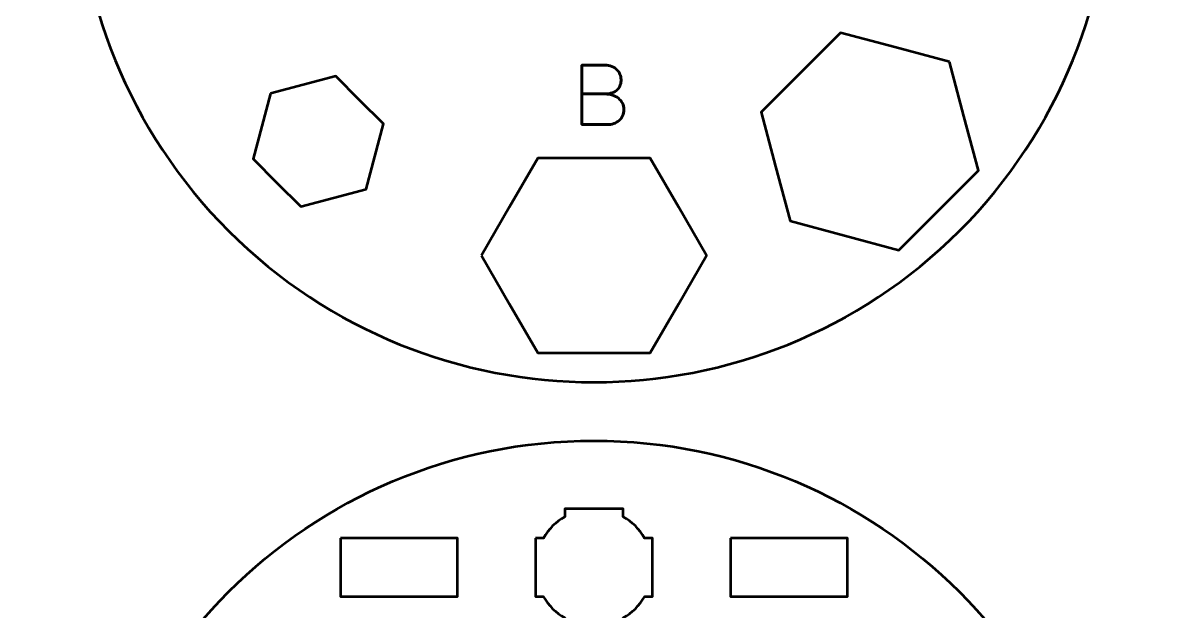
# Model space of a CAD drawing. Header units: centimetres. Extents: x -21 to 0, y -29.7 to 0.
# Drawn here: x -17.33 to -11.47, y -23.87 to -20.86 of the extents above; entities that cross this region are included whole.
import ezdxf

# ---------------------------------------------------------------- set-up
doc = ezdxf.new("R2010")
doc.units = ezdxf.units.CM
doc.header["$MEASUREMENT"] = 0
doc.layers.add('Layer 1', color=7, linetype='Continuous')

msp = doc.modelspace()

# ---------------------------------------------------------------- linework, layer by layer
at = {"layer": 'Layer 1', "color": 3, "lineweight": 53}
msp.add_ellipse((-14.40005, -25.64994), major_axis=(0, 2.65), ratio=1, dxfattribs=at)
at = {"layer": 'Layer 1', "color": 1, "lineweight": 53}
msp.add_open_spline([(-21.00003, -29.19995), (-21.00003, -29.19995), (-21.00003, -2.29992), (-21.00003, -2.29992), (-21.00003, -2.29992), (-21.00003, -2.21709), (-20.93286, -2.14992), (-20.85003, -2.14992), (-20.85003, -2.14992), (-20.7672, -2.14992), (-20.70003, -2.08275), (-20.70003, -1.99992), (-20.70003, -1.99992), (-20.70003, -1.91709), (-20.7672, -1.84992), (-20.85003, -1.84992), (-20.85003, -1.84992), (-20.93286, -1.84992), (-21.00003, -1.78275), (-21.00003, -1.69992), (-21.00003, -1.69992), (-21.00003, -1.61709), (-20.93286, -1.54992), (-20.85003, -1.54992), (-20.85003, -1.54992), (-20.7672, -1.54992), (-20.70003, -1.48275), (-20.70003, -1.39992), (-20.70003, -1.39992), (-20.70003, -1.31709), (-20.7672, -1.24992), (-20.85003, -1.24992), (-20.85003, -1.24992), (-20.93286, -1.24992), (-21.00003, -1.18275), (-21.00003, -1.09992), (-21.00003, -1.09992), (-21.00003, -1.09992), (-21.00003, -0.49992), (-21.00003, -0.49992), (-21.00003, -0.49992), (-21.00003, -0.22295), (-20.77694, 0.00004), (-20.49994, 0.00004), (-20.49994, 0.00004), (-20.49994, 0.00004), (-0.50008, 0.00004), (-0.50008, 0.00004), (-0.50008, 0.00004), (-0.22294, 0.00004), (0.00002, -0.22295), (0.00002, -0.49992), (0.00002, -0.49992), (0.00002, -0.49992), (0.00002, -29.19995), (0.00002, -29.19995), (0.00002, -29.19995), (0.00002, -29.47695), (-0.22294, -29.70004), (-0.50008, -29.70004), (-0.50008, -29.70004), (-0.50008, -29.70004), (-20.49994, -29.70004), (-20.49994, -29.70004), (-20.49994, -29.70004), (-20.77694, -29.70004), (-21.00003, -29.47695), (-21.00003, -29.19995)], degree=3, knots=[0, 0, 0, 0, 0.0588235, 0.0588235, 0.0588235, 0.0588235, 0.1176471, 0.1176471, 0.1176471, 0.1176471, 0.1764706, 0.1764706, 0.1764706, 0.1764706, 0.2352941, 0.2352941, 0.2352941, 0.2352941, 0.2941176, 0.2941176, 0.2941176, 0.2941176, 0.3529412, 0.3529412, 0.3529412, 0.3529412, 0.4117647, 0.4117647, 0.4117647, 0.4117647, 0.4705882, 0.4705882, 0.4705882, 0.4705882, 0.5294118, 0.5294118, 0.5294118, 0.5294118, 0.5882353, 0.5882353, 0.5882353, 0.5882353, 0.6470588, 0.6470588, 0.6470588, 0.6470588, 0.7058824, 0.7058824, 0.7058824, 0.7058824, 0.7647059, 0.7647059, 0.7647059, 0.7647059, 0.8235294, 0.8235294, 0.8235294, 0.8235294, 0.8823529, 0.8823529, 0.8823529, 0.8823529, 0.9411765, 0.9411765, 0.9411765, 0.9411765, 1, 1, 1, 1], dxfattribs=at)
at = {"layer": 'Layer 1', "color": 3, "lineweight": 53}
for points in [[(-16.2738, -18.17608), (-15.83287, -17.73515), (-15.27507, -17.48229), (-14.7, -17.41718), (-14.7, -17.41718), (-14.7, -17.41718), (-14.7, -18.59992), (-14.7, -18.59992), (-14.7, -18.59992), (-14.7, -18.59992), (-14.54999, -18.59992), (-14.54999, -18.59992), (-14.54999, -18.59992), (-14.54999, -18.59992), (-14.54999, -18.99986), (-14.54999, -18.99986), (-14.54999, -18.99986), (-14.54999, -18.99986), (-14.67, -18.99986), (-14.67, -18.99986), (-14.67, -18.99986), (-14.67, -18.99986), (-14.67, -19.29986), (-14.67, -19.29986), (-14.67, -19.29986), (-14.67, -19.29986), (-14.54999, -19.29986), (-14.54999, -19.29986), (-14.54999, -19.29986), (-14.54999, -19.29986), (-14.54999, -19.67898), (-14.54999, -19.67898), (-14.54999, -19.67898), (-14.69656, -19.73833), (-14.79999, -19.88203), (-14.79999, -20.04986), (-14.79999, -20.04986), (-14.79999, -20.27074), (-14.62087, -20.44986), (-14.39999, -20.44986), (-14.39999, -20.44986), (-14.17911, -20.44986), (-13.99999, -20.27074), (-13.99999, -20.04986), (-13.99999, -20.04986), (-13.99999, -19.88203), (-14.10342, -19.73833), (-14.24999, -19.67898), (-14.24999, -19.67898), (-14.24999, -19.67898), (-14.24999, -19.29986), (-14.24999, -19.29986), (-14.24999, -19.29986), (-14.24999, -19.29986), (-14.13, -19.29986), (-14.13, -19.29986), (-14.13, -19.29986), (-14.13, -19.29986), (-14.13, -18.99986), (-14.13, -18.99986), (-14.13, -18.99986), (-14.13, -18.99986), (-14.24999, -18.99986), (-14.24999, -18.99986), (-14.24999, -18.99986), (-14.24999, -18.99986), (-14.24999, -18.59992), (-14.24999, -18.59992), (-14.24999, -18.59992), (-14.24999, -18.59992), (-14.1, -18.59992), (-14.1, -18.59992), (-14.1, -18.59992), (-14.1, -18.59992), (-14.1, -17.41716), (-14.1, -17.41716), (-14.1, -17.41716), (-13.52492, -17.48224), (-12.9671, -17.73515), (-12.52614, -18.17611), (-12.52614, -18.17611), (-11.49144, -19.21081), (-11.49144, -20.88905), (-12.52614, -21.92375), (-12.52614, -21.92375), (-13.56087, -22.95848), (-15.2391, -22.95848), (-16.2738, -21.92378), (-16.2738, -21.92378), (-17.30853, -20.88905), (-17.30853, -19.21081), (-16.2738, -18.17608)], [(-10.6738, -18.17608), (-10.23287, -17.73515), (-9.67507, -17.48229), (-9.1, -17.41718), (-9.1, -17.41718), (-9.1, -17.41718), (-9.1, -18.59992), (-9.1, -18.59992), (-9.1, -18.59992), (-9.1, -18.59992), (-8.94999, -18.59992), (-8.94999, -18.59992), (-8.94999, -18.59992), (-8.94999, -18.59992), (-8.94999, -18.99986), (-8.94999, -18.99986), (-8.94999, -18.99986), (-8.94999, -18.99986), (-9.07, -18.99986), (-9.07, -18.99986), (-9.07, -18.99986), (-9.07, -18.99986), (-9.07, -19.29986), (-9.07, -19.29986), (-9.07, -19.29986), (-9.07, -19.29986), (-8.94999, -19.29986), (-8.94999, -19.29986), (-8.94999, -19.29986), (-8.94999, -19.29986), (-8.94999, -19.67898), (-8.94999, -19.67898), (-8.94999, -19.67898), (-9.09656, -19.73833), (-9.19999, -19.88203), (-9.19999, -20.04986), (-9.19999, -20.04986), (-9.19999, -20.27074), (-9.02087, -20.44986), (-8.79999, -20.44986), (-8.79999, -20.44986), (-8.57911, -20.44986), (-8.39999, -20.27074), (-8.39999, -20.04986), (-8.39999, -20.04986), (-8.39999, -19.88203), (-8.50342, -19.73833), (-8.64999, -19.67898), (-8.64999, -19.67898), (-8.64999, -19.67898), (-8.64999, -19.29986), (-8.64999, -19.29986), (-8.64999, -19.29986), (-8.64999, -19.29986), (-8.53, -19.29986), (-8.53, -19.29986), (-8.53, -19.29986), (-8.53, -19.29986), (-8.53, -18.99986), (-8.53, -18.99986), (-8.53, -18.99986), (-8.53, -18.99986), (-8.64999, -18.99986), (-8.64999, -18.99986), (-8.64999, -18.99986), (-8.64999, -18.99986), (-8.64999, -18.59992), (-8.64999, -18.59992), (-8.64999, -18.59992), (-8.64999, -18.59992), (-8.5, -18.59992), (-8.5, -18.59992), (-8.5, -18.59992), (-8.5, -18.59992), (-8.5, -17.41716), (-8.5, -17.41716), (-8.5, -17.41716), (-7.92492, -17.48224), (-7.3671, -17.73515), (-6.92614, -18.17611), (-6.92614, -18.17611), (-5.89144, -19.21081), (-5.89144, -20.88905), (-6.92614, -21.92375), (-6.92614, -21.92375), (-7.96087, -22.95848), (-9.6391, -22.95848), (-10.6738, -21.92378), (-10.6738, -21.92378), (-11.70853, -20.88905), (-11.70853, -19.21081), (-10.6738, -18.17608)]]:
    msp.add_open_spline(points, degree=3, knots=[0, 0, 0, 0, 0.0434783, 0.0434783, 0.0434783, 0.0434783, 0.0869565, 0.0869565, 0.0869565, 0.0869565, 0.1304348, 0.1304348, 0.1304348, 0.1304348, 0.173913, 0.173913, 0.173913, 0.173913, 0.2173913, 0.2173913, 0.2173913, 0.2173913, 0.2608696, 0.2608696, 0.2608696, 0.2608696, 0.3043478, 0.3043478, 0.3043478, 0.3043478, 0.3478261, 0.3478261, 0.3478261, 0.3478261, 0.3913043, 0.3913043, 0.3913043, 0.3913043, 0.4347826, 0.4347826, 0.4347826, 0.4347826, 0.4782609, 0.4782609, 0.4782609, 0.4782609, 0.5217391, 0.5217391, 0.5217391, 0.5217391, 0.5652174, 0.5652174, 0.5652174, 0.5652174, 0.6086957, 0.6086957, 0.6086957, 0.6086957, 0.6521739, 0.6521739, 0.6521739, 0.6521739, 0.6956522, 0.6956522, 0.6956522, 0.6956522, 0.7391304, 0.7391304, 0.7391304, 0.7391304, 0.7826087, 0.7826087, 0.7826087, 0.7826087, 0.826087, 0.826087, 0.826087, 0.826087, 0.8695652, 0.8695652, 0.8695652, 0.8695652, 0.9130435, 0.9130435, 0.9130435, 0.9130435, 0.9565217, 0.9565217, 0.9565217, 0.9565217, 1, 1, 1, 1], dxfattribs=at)
at = {"layer": 'Layer 1', "lineweight": 53}
for points, knots in [([(-12.57753, -21.05589), (-12.57753, -21.05589), (-12.50282, -21.33473), (-12.50282, -21.33473), (-12.50282, -21.33473), (-12.50282, -21.33473), (-12.4281, -21.61357), (-12.4281, -21.61357), (-12.4281, -21.61357), (-12.4281, -21.61357), (-12.63223, -21.81769), (-12.63223, -21.81769), (-12.63223, -21.81769), (-12.63223, -21.81769), (-12.83635, -22.02182), (-12.83635, -22.02182), (-12.83635, -22.02182), (-12.83635, -22.02182), (-13.11519, -21.9471), (-13.11519, -21.9471), (-13.11519, -21.9471), (-13.11519, -21.9471), (-13.39403, -21.87239), (-13.39403, -21.87239), (-13.39403, -21.87239), (-13.39403, -21.87239), (-13.46874, -21.59355), (-13.46874, -21.59355), (-13.46874, -21.59355), (-13.46874, -21.59355), (-13.54346, -21.31471), (-13.54346, -21.31471), (-13.54346, -21.31471), (-13.54346, -21.31471), (-13.33934, -21.11058), (-13.33934, -21.11058), (-13.33934, -21.11058), (-13.33934, -21.11058), (-13.13521, -20.90646), (-13.13521, -20.90646), (-13.13521, -20.90646), (-13.13521, -20.90646), (-12.85637, -20.98118), (-12.85637, -20.98118), (-12.85637, -20.98118), (-12.85637, -20.98118), (-12.57753, -21.05589), (-12.57753, -21.05589)], [0, 0, 0, 0, 0.0833333, 0.0833333, 0.0833333, 0.0833333, 0.1666667, 0.1666667, 0.1666667, 0.1666667, 0.25, 0.25, 0.25, 0.25, 0.3333333, 0.3333333, 0.3333333, 0.3333333, 0.4166667, 0.4166667, 0.4166667, 0.4166667, 0.5, 0.5, 0.5, 0.5, 0.5833333, 0.5833333, 0.5833333, 0.5833333, 0.6666667, 0.6666667, 0.6666667, 0.6666667, 0.75, 0.75, 0.75, 0.75, 0.8333333, 0.8333333, 0.8333333, 0.8333333, 0.9166667, 0.9166667, 0.9166667, 0.9166667, 1, 1, 1, 1]), ([(-16.05915, -21.21918), (-16.05915, -21.21918), (-15.89185, -21.17435), (-15.89185, -21.17435), (-15.89185, -21.17435), (-15.89185, -21.17435), (-15.72455, -21.12952), (-15.72455, -21.12952), (-15.72455, -21.12952), (-15.72455, -21.12952), (-15.60207, -21.25199), (-15.60207, -21.25199), (-15.60207, -21.25199), (-15.60207, -21.25199), (-15.4796, -21.37447), (-15.4796, -21.37447), (-15.4796, -21.37447), (-15.4796, -21.37447), (-15.52443, -21.54177), (-15.52443, -21.54177), (-15.52443, -21.54177), (-15.52443, -21.54177), (-15.56926, -21.70907), (-15.56926, -21.70907), (-15.56926, -21.70907), (-15.56926, -21.70907), (-15.73656, -21.7539), (-15.73656, -21.7539), (-15.73656, -21.7539), (-15.73656, -21.7539), (-15.90386, -21.79873), (-15.90386, -21.79873), (-15.90386, -21.79873), (-15.90386, -21.79873), (-16.02634, -21.67626), (-16.02634, -21.67626), (-16.02634, -21.67626), (-16.02634, -21.67626), (-16.14881, -21.55378), (-16.14881, -21.55378), (-16.14881, -21.55378), (-16.14881, -21.55378), (-16.10398, -21.38648), (-16.10398, -21.38648), (-16.10398, -21.38648), (-16.10398, -21.38648), (-16.05915, -21.21918), (-16.05915, -21.21918)], [0, 0, 0, 0, 0.0833333, 0.0833333, 0.0833333, 0.0833333, 0.1666667, 0.1666667, 0.1666667, 0.1666667, 0.25, 0.25, 0.25, 0.25, 0.3333333, 0.3333333, 0.3333333, 0.3333333, 0.4166667, 0.4166667, 0.4166667, 0.4166667, 0.5, 0.5, 0.5, 0.5, 0.5833333, 0.5833333, 0.5833333, 0.5833333, 0.6666667, 0.6666667, 0.6666667, 0.6666667, 0.75, 0.75, 0.75, 0.75, 0.8333333, 0.8333333, 0.8333333, 0.8333333, 0.9166667, 0.9166667, 0.9166667, 0.9166667, 1, 1, 1, 1]), ([(-14.97735, -22.04992), (-14.97735, -22.04992), (-14.83301, -21.79993), (-14.83301, -21.79993), (-14.83301, -21.79993), (-14.83301, -21.79993), (-14.68867, -21.54992), (-14.68867, -21.54992), (-14.68867, -21.54992), (-14.68867, -21.54992), (-14.4, -21.54992), (-14.4, -21.54992), (-14.4, -21.54992), (-14.4, -21.54992), (-14.11132, -21.54992), (-14.11132, -21.54992), (-14.11132, -21.54992), (-14.11132, -21.54992), (-13.96698, -21.79993), (-13.96698, -21.79993), (-13.96698, -21.79993), (-13.96698, -21.79993), (-13.82265, -22.04992), (-13.82265, -22.04992), (-13.82265, -22.04992), (-13.82265, -22.04992), (-13.96698, -22.29992), (-13.96698, -22.29992), (-13.96698, -22.29992), (-13.96698, -22.29992), (-14.11132, -22.54992), (-14.11132, -22.54992), (-14.11132, -22.54992), (-14.11132, -22.54992), (-14.4, -22.54992), (-14.4, -22.54992), (-14.4, -22.54992), (-14.4, -22.54992), (-14.68867, -22.54992), (-14.68867, -22.54992), (-14.68867, -22.54992), (-14.68867, -22.54992), (-14.83301, -22.29992), (-14.83301, -22.29992), (-14.83301, -22.29992), (-14.83301, -22.29992), (-14.97735, -22.04992), (-14.97735, -22.04992)], [0, 0, 0, 0, 0.0833333, 0.0833333, 0.0833333, 0.0833333, 0.1666667, 0.1666667, 0.1666667, 0.1666667, 0.25, 0.25, 0.25, 0.25, 0.3333333, 0.3333333, 0.3333333, 0.3333333, 0.4166667, 0.4166667, 0.4166667, 0.4166667, 0.5, 0.5, 0.5, 0.5, 0.5833333, 0.5833333, 0.5833333, 0.5833333, 0.6666667, 0.6666667, 0.6666667, 0.6666667, 0.75, 0.75, 0.75, 0.75, 0.8333333, 0.8333333, 0.8333333, 0.8333333, 0.9166667, 0.9166667, 0.9166667, 0.9166667, 1, 1, 1, 1]), ([(-14.70005, -23.49988), (-14.70005, -23.49988), (-14.65985, -23.49988), (-14.65985, -23.49988), (-14.65985, -23.49988), (-14.63352, -23.45436), (-14.59556, -23.41643), (-14.55005, -23.3901), (-14.55005, -23.3901), (-14.55005, -23.3901), (-14.55005, -23.34988), (-14.55005, -23.34988), (-14.55005, -23.34988), (-14.55005, -23.34988), (-14.25005, -23.34988), (-14.25005, -23.34988), (-14.25005, -23.34988), (-14.25005, -23.34988), (-14.25005, -23.39007), (-14.25005, -23.39007), (-14.25005, -23.39007), (-14.20452, -23.4164), (-14.16653, -23.45435), (-14.14017, -23.49988), (-14.14017, -23.49988), (-14.14017, -23.49988), (-14.10005, -23.49988), (-14.10005, -23.49988), (-14.10005, -23.49988), (-14.10005, -23.49988), (-14.10005, -23.6453), (-14.10005, -23.6453), (-14.10005, -23.6453), (-14.10005, -23.6453), (-14.09999, -23.64995), (-14.09999, -23.64995), (-14.09999, -23.64995), (-14.09999, -23.64995), (-14.10005, -23.65459), (-14.10005, -23.65459), (-14.10005, -23.65459), (-14.10005, -23.65459), (-14.10005, -23.79988), (-14.10005, -23.79988), (-14.10005, -23.79988), (-14.10005, -23.79988), (-14.14012, -23.79988), (-14.14012, -23.79988), (-14.14012, -23.79988), (-14.16647, -23.84545), (-14.20447, -23.88346), (-14.25005, -23.90982), (-14.25005, -23.90982), (-14.25005, -23.90982), (-14.25005, -23.94988), (-14.25005, -23.94988), (-14.25005, -23.94988), (-14.25005, -23.94988), (-14.39333, -23.94988), (-14.39333, -23.94988), (-14.39333, -23.94988), (-14.39333, -23.94988), (-14.4, -23.94996), (-14.4, -23.94996), (-14.4, -23.94996), (-14.4, -23.94996), (-14.40668, -23.94988), (-14.40668, -23.94988), (-14.40668, -23.94988), (-14.40668, -23.94988), (-14.55005, -23.94988), (-14.55005, -23.94988), (-14.55005, -23.94988), (-14.55005, -23.94988), (-14.55005, -23.90978), (-14.55005, -23.90978), (-14.55005, -23.90978), (-14.59559, -23.88342), (-14.63357, -23.84543), (-14.6599, -23.79988), (-14.6599, -23.79988), (-14.6599, -23.79988), (-14.70005, -23.79988), (-14.70005, -23.79988), (-14.70005, -23.79988), (-14.70005, -23.79988), (-14.70005, -23.49988), (-14.70005, -23.49988)], [0, 0, 0, 0, 0.0454545, 0.0454545, 0.0454545, 0.0454545, 0.0909091, 0.0909091, 0.0909091, 0.0909091, 0.1363636, 0.1363636, 0.1363636, 0.1363636, 0.1818182, 0.1818182, 0.1818182, 0.1818182, 0.2272727, 0.2272727, 0.2272727, 0.2272727, 0.2727273, 0.2727273, 0.2727273, 0.2727273, 0.3181818, 0.3181818, 0.3181818, 0.3181818, 0.3636364, 0.3636364, 0.3636364, 0.3636364, 0.4090909, 0.4090909, 0.4090909, 0.4090909, 0.4545455, 0.4545455, 0.4545455, 0.4545455, 0.5, 0.5, 0.5, 0.5, 0.5454545, 0.5454545, 0.5454545, 0.5454545, 0.5909091, 0.5909091, 0.5909091, 0.5909091, 0.6363636, 0.6363636, 0.6363636, 0.6363636, 0.6818182, 0.6818182, 0.6818182, 0.6818182, 0.7272727, 0.7272727, 0.7272727, 0.7272727, 0.7727273, 0.7727273, 0.7727273, 0.7727273, 0.8181818, 0.8181818, 0.8181818, 0.8181818, 0.8636364, 0.8636364, 0.8636364, 0.8636364, 0.9090909, 0.9090909, 0.9090909, 0.9090909, 0.9545455, 0.9545455, 0.9545455, 0.9545455, 1, 1, 1, 1]), ([(-15.70004, -23.49987), (-15.70004, -23.49987), (-15.10003, -23.49987), (-15.10003, -23.49987), (-15.10003, -23.49987), (-15.10003, -23.49987), (-15.10003, -23.79987), (-15.10003, -23.79987), (-15.10003, -23.79987), (-15.10003, -23.79987), (-15.70004, -23.79987), (-15.70004, -23.79987), (-15.70004, -23.79987), (-15.70004, -23.79987), (-15.70004, -23.49987), (-15.70004, -23.49987)], [0, 0, 0, 0, 0.25, 0.25, 0.25, 0.25, 0.5, 0.5, 0.5, 0.5, 0.75, 0.75, 0.75, 0.75, 1, 1, 1, 1]), ([(-13.69997, -23.49987), (-13.69997, -23.49987), (-13.09997, -23.49987), (-13.09997, -23.49987), (-13.09997, -23.49987), (-13.09997, -23.49987), (-13.09997, -23.79987), (-13.09997, -23.79987), (-13.09997, -23.79987), (-13.09997, -23.79987), (-13.69997, -23.79987), (-13.69997, -23.79987), (-13.69997, -23.79987), (-13.69997, -23.79987), (-13.69997, -23.49987), (-13.69997, -23.49987)], [0, 0, 0, 0, 0.25, 0.25, 0.25, 0.25, 0.5, 0.5, 0.5, 0.5, 0.75, 0.75, 0.75, 0.75, 1, 1, 1, 1])]:
    msp.add_open_spline(points, degree=3, knots=knots, dxfattribs=at)
at = {"layer": 'Layer 1', "color": 5, "lineweight": 53}
msp.add_open_spline([(-14.46289, -21.22102), (-14.46289, -21.22102), (-14.34563, -21.22102), (-14.34563, -21.22102), (-14.34563, -21.22102), (-14.33039, -21.22095), (-14.31741, -21.21884), (-14.30647, -21.21467), (-14.30647, -21.21467), (-14.2956, -21.21058), (-14.28679, -21.20501), (-14.27994, -21.19802), (-14.27994, -21.19802), (-14.2731, -21.19104), (-14.26816, -21.18314), (-14.26505, -21.17439), (-14.26505, -21.17439), (-14.26202, -21.16571), (-14.26061, -21.15668), (-14.26096, -21.14737), (-14.26096, -21.14737), (-14.26139, -21.13805), (-14.26336, -21.12902), (-14.26689, -21.1202), (-14.26689, -21.1202), (-14.27035, -21.11138), (-14.27557, -21.10341), (-14.28241, -21.09628), (-14.28241, -21.09628), (-14.28925, -21.08916), (-14.29779, -21.08351), (-14.30816, -21.07935), (-14.30816, -21.07935), (-14.31854, -21.07512), (-14.33074, -21.07293), (-14.34478, -21.07286), (-14.34478, -21.07286), (-14.34478, -21.07286), (-14.46289, -21.07286), (-14.46289, -21.07286), (-14.46289, -21.07286), (-14.46289, -21.07286), (-14.46289, -21.37808), (-14.46289, -21.37808), (-14.46289, -21.37808), (-14.46289, -21.37808), (-14.33293, -21.37808), (-14.33293, -21.37808), (-14.33293, -21.37808), (-14.32079, -21.37808), (-14.3095, -21.37632), (-14.29906, -21.37286), (-14.29906, -21.37286), (-14.28862, -21.36933), (-14.27952, -21.36432), (-14.27162, -21.35762), (-14.27162, -21.35762), (-14.26378, -21.35099), (-14.25765, -21.34294), (-14.25327, -21.33342), (-14.25327, -21.33342), (-14.2489, -21.32389), (-14.24664, -21.3131), (-14.24657, -21.30103), (-14.24657, -21.30103), (-14.24685, -21.2889), (-14.24939, -21.27796), (-14.25426, -21.26816), (-14.25426, -21.26816), (-14.25913, -21.25835), (-14.2659, -21.24995), (-14.27465, -21.2429), (-14.27465, -21.2429), (-14.2834, -21.23591), (-14.29384, -21.23048), (-14.30584, -21.22674), (-14.30584, -21.22674), (-14.31783, -21.223), (-14.33109, -21.2211), (-14.34563, -21.22102), (-14.34563, -21.22102), (-14.33109, -21.2211), (-14.31783, -21.223), (-14.30584, -21.22674), (-14.30584, -21.22674), (-14.29384, -21.23048), (-14.2834, -21.23591), (-14.27465, -21.2429), (-14.27465, -21.2429), (-14.2659, -21.24995), (-14.25913, -21.25835), (-14.25426, -21.26816), (-14.25426, -21.26816), (-14.24939, -21.27796), (-14.24685, -21.2889), (-14.24657, -21.30103), (-14.24657, -21.30103), (-14.24664, -21.3131), (-14.2489, -21.32389), (-14.25327, -21.33342), (-14.25327, -21.33342), (-14.25765, -21.34294), (-14.26378, -21.35099), (-14.27162, -21.35762), (-14.27162, -21.35762), (-14.27952, -21.36432), (-14.28862, -21.36933), (-14.29906, -21.37286), (-14.29906, -21.37286), (-14.3095, -21.37632), (-14.32079, -21.37808), (-14.33293, -21.37808), (-14.33293, -21.37808), (-14.33293, -21.37808), (-14.46289, -21.37808), (-14.46289, -21.37808), (-14.46289, -21.37808), (-14.46289, -21.37808), (-14.46289, -21.07286), (-14.46289, -21.07286), (-14.46289, -21.07286), (-14.46289, -21.07286), (-14.34478, -21.07286), (-14.34478, -21.07286), (-14.34478, -21.07286), (-14.33074, -21.07293), (-14.31854, -21.07512), (-14.30816, -21.07935), (-14.30816, -21.07935), (-14.29779, -21.08351), (-14.28925, -21.08916), (-14.28241, -21.09628), (-14.28241, -21.09628), (-14.27557, -21.10341), (-14.27035, -21.11138), (-14.26689, -21.1202), (-14.26689, -21.1202), (-14.26336, -21.12902), (-14.26139, -21.13805), (-14.26096, -21.14737), (-14.26096, -21.14737), (-14.26061, -21.15668), (-14.26202, -21.16571), (-14.26505, -21.17439), (-14.26505, -21.17439), (-14.26816, -21.18314), (-14.2731, -21.19104), (-14.27994, -21.19802), (-14.27994, -21.19802), (-14.28679, -21.20501), (-14.2956, -21.21058), (-14.30647, -21.21467), (-14.30647, -21.21467), (-14.31741, -21.21884), (-14.33039, -21.22095), (-14.34563, -21.22102), (-14.34563, -21.22102), (-14.34563, -21.22102), (-14.46289, -21.22102), (-14.46289, -21.22102)], degree=3, knots=[0, 0, 0, 0, 0.025, 0.025, 0.025, 0.025, 0.05, 0.05, 0.05, 0.05, 0.075, 0.075, 0.075, 0.075, 0.1, 0.1, 0.1, 0.1, 0.125, 0.125, 0.125, 0.125, 0.15, 0.15, 0.15, 0.15, 0.175, 0.175, 0.175, 0.175, 0.2, 0.2, 0.2, 0.2, 0.225, 0.225, 0.225, 0.225, 0.25, 0.25, 0.25, 0.25, 0.275, 0.275, 0.275, 0.275, 0.3, 0.3, 0.3, 0.3, 0.325, 0.325, 0.325, 0.325, 0.35, 0.35, 0.35, 0.35, 0.375, 0.375, 0.375, 0.375, 0.4, 0.4, 0.4, 0.4, 0.425, 0.425, 0.425, 0.425, 0.45, 0.45, 0.45, 0.45, 0.475, 0.475, 0.475, 0.475, 0.5, 0.5, 0.5, 0.5, 0.525, 0.525, 0.525, 0.525, 0.55, 0.55, 0.55, 0.55, 0.575, 0.575, 0.575, 0.575, 0.6, 0.6, 0.6, 0.6, 0.625, 0.625, 0.625, 0.625, 0.65, 0.65, 0.65, 0.65, 0.675, 0.675, 0.675, 0.675, 0.7, 0.7, 0.7, 0.7, 0.725, 0.725, 0.725, 0.725, 0.75, 0.75, 0.75, 0.75, 0.775, 0.775, 0.775, 0.775, 0.8, 0.8, 0.8, 0.8, 0.825, 0.825, 0.825, 0.825, 0.85, 0.85, 0.85, 0.85, 0.875, 0.875, 0.875, 0.875, 0.9, 0.9, 0.9, 0.9, 0.925, 0.925, 0.925, 0.925, 0.95, 0.95, 0.95, 0.95, 0.975, 0.975, 0.975, 0.975, 1, 1, 1, 1], dxfattribs=at)

doc.saveas('drawing.dxf')
